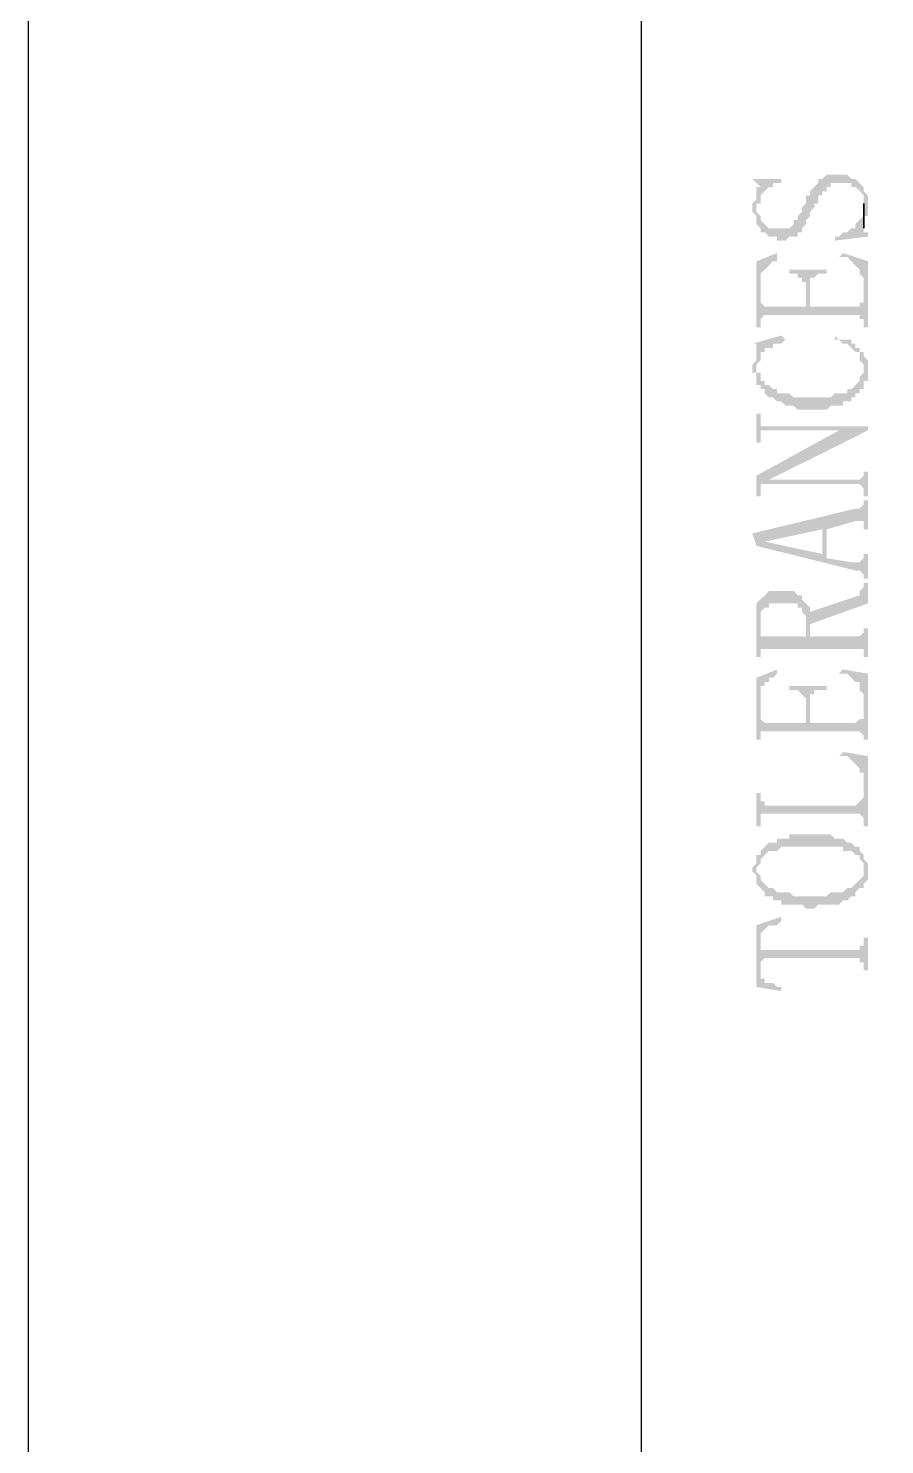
# Model space of a CAD drawing. Header units: millimetres. Extents: x 1336 to 2438, y 1230 to 1601.
# Drawn here: x 2017.55 to 2026.92, y 1504.46 to 1519.97 of the extents above; entities that cross this region are included whole.
import ezdxf

# ---------------------------------------------------------------- set-up
doc = ezdxf.new("R2010")
doc.units = ezdxf.units.MM

msp = doc.modelspace()

# ---------------------------------------------------------------- hatches: boundary and pattern name
at = {"transparency": 33554559}
for points in [[(2025.475, 1518.002), (2025.475, 1517.957), (2025.52, 1517.912), (2025.52, 1517.867), (2025.52, 1517.822), (2025.565, 1517.777), (2025.565, 1517.732), (2025.611, 1517.732), (2025.656, 1517.686), (2025.746, 1517.686), (2025.746, 1517.641), (2025.836, 1517.641), (2025.881, 1517.686), (2025.972, 1517.686), (2025.972, 1517.732), (2026.017, 1517.732), (2026.017, 1517.777), (2026.062, 1517.822), (2026.062, 1517.867), (2026.107, 1517.912), (2026.107, 1517.957), (2026.152, 1518.002), (2026.152, 1518.047), (2026.197, 1518.047), (2026.197, 1518.138), (2026.242, 1518.138), (2026.242, 1518.183), (2026.288, 1518.183), (2026.288, 1518.228), (2026.333, 1518.228), (2026.333, 1518.273), (2026.558, 1518.273), (2026.558, 1518.228), (2026.603, 1518.228), (2026.649, 1518.183), (2026.649, 1518.183), (2026.694, 1518.138), (2026.694, 1518.047), (2026.694, 1517.867), (2026.694, 1517.912), (2026.739, 1517.912), (2026.739, 1518.002), (2026.739, 1518.047), (2026.739, 1518.138), (2026.694, 1518.183), (2026.694, 1518.228), (2026.649, 1518.273), (2026.649, 1518.273), (2026.603, 1518.318), (2026.558, 1518.318), (2026.513, 1518.363), (2026.288, 1518.363), (2026.242, 1518.318), (2026.197, 1518.318), (2026.197, 1518.273), (2026.197, 1518.273), (2026.152, 1518.228), (2026.152, 1518.228), (2026.107, 1518.183), (2026.107, 1518.138), (2026.062, 1518.138), (2026.062, 1518.047), (2026.017, 1518.002), (2026.017, 1517.957), (2025.972, 1517.912), (2025.972, 1517.867), (2025.926, 1517.867), (2025.926, 1517.822), (2025.926, 1517.822), (2025.881, 1517.777), (2025.656, 1517.777), (2025.611, 1517.822), (2025.611, 1517.822), (2025.565, 1517.867), (2025.565, 1517.912), (2025.52, 1517.957), (2025.52, 1518.183), (2025.52, 1518.093), (2025.52, 1518.093), (2025.475, 1518.047)], [(2025.475, 1518.318), (2025.52, 1518.273), (2025.52, 1518.273), (2025.565, 1518.228), (2025.565, 1518.047), (2025.565, 1518.138), (2025.611, 1518.183), (2025.611, 1518.183), (2025.656, 1518.228), (2025.701, 1518.228), (2025.701, 1518.273), (2025.791, 1518.273), (2025.791, 1518.318)], [(2025.52, 1518.183), (2025.52, 1518.002), (2025.52, 1518.047), (2025.565, 1518.047), (2025.565, 1518.228), (2025.52, 1518.228)], [(2026.378, 1517.686), (2026.378, 1517.641), (2026.739, 1517.686), (2026.739, 1517.732), (2026.694, 1517.732), (2026.694, 1517.777), (2026.694, 1517.957), (2026.694, 1517.912), (2026.649, 1517.867), (2026.649, 1517.867), (2026.603, 1517.822), (2026.603, 1517.777), (2026.558, 1517.777), (2026.513, 1517.732), (2026.468, 1517.732), (2026.423, 1517.686)], [(2025.52, 1517.416), (2025.52, 1516.693), (2025.565, 1516.693), (2025.565, 1517.19), (2025.565, 1517.28), (2025.565, 1517.28), (2025.611, 1517.325), (2025.611, 1517.325), (2025.656, 1517.37), (2025.656, 1517.37), (2025.701, 1517.416), (2025.746, 1517.416), (2025.746, 1517.506)], [(2026.423, 1517.461), (2026.513, 1517.461), (2026.558, 1517.416), (2026.558, 1517.416), (2026.603, 1517.37), (2026.603, 1517.37), (2026.649, 1517.325), (2026.649, 1517.28), (2026.694, 1517.235), (2026.694, 1517.19), (2026.694, 1516.693), (2026.739, 1516.693), (2026.739, 1517.416), (2026.468, 1517.506)], [(2025.881, 1517.325), (2025.881, 1517.28), (2025.972, 1517.28), (2025.972, 1517.235), (2026.017, 1517.235), (2026.017, 1517.19), (2026.062, 1517.19), (2026.062, 1516.919), (2026.107, 1517.145), (2026.107, 1517.235), (2026.152, 1517.235), (2026.197, 1517.28), (2026.288, 1517.28), (2026.288, 1517.325)], [(2025.565, 1516.739), (2025.565, 1516.784), (2025.565, 1516.784), (2025.611, 1516.829), (2026.649, 1516.829), (2026.649, 1516.784), (2026.694, 1516.784), (2026.694, 1516.739), (2026.694, 1517.009), (2026.694, 1516.964), (2026.649, 1516.964), (2026.649, 1516.919), (2026.107, 1516.919), (2026.107, 1517.145), (2026.062, 1516.919), (2025.611, 1516.919), (2025.565, 1516.964), (2025.565, 1517.19)], [(2025.475, 1516.513), (2025.52, 1516.513), (2025.52, 1516.468), (2025.52, 1516.062), (2025.52, 1516.287), (2025.565, 1516.332), (2025.565, 1516.423), (2025.611, 1516.423), (2025.611, 1516.468), (2025.701, 1516.468), (2025.701, 1516.513), (2025.791, 1516.513), (2025.836, 1516.558), (2025.791, 1516.603)], [(2026.378, 1516.558), (2026.423, 1516.558), (2026.468, 1516.513), (2026.513, 1516.513), (2026.558, 1516.468), (2026.558, 1516.468), (2026.603, 1516.423), (2026.649, 1516.423), (2026.649, 1516.332), (2026.694, 1516.287), (2026.694, 1516.242), (2026.694, 1516.423), (2026.649, 1516.423), (2026.649, 1516.468), (2026.603, 1516.468), (2026.603, 1516.513), (2026.558, 1516.513), (2026.558, 1516.558), (2026.423, 1516.558), (2026.378, 1516.603)], [(2025.475, 1516.242), (2025.475, 1516.197), (2025.52, 1516.197), (2025.52, 1516.062), (2025.52, 1516.468), (2025.52, 1516.423), (2025.52, 1516.332), (2025.475, 1516.287)], [(2025.52, 1516.062), (2025.565, 1516.062), (2025.565, 1516.016), (2025.611, 1516.016), (2025.611, 1515.971), (2025.656, 1515.926), (2025.701, 1515.926), (2025.746, 1515.881), (2025.791, 1515.881), (2025.836, 1515.836), (2025.926, 1515.836), (2025.972, 1515.791), (2026.288, 1515.791), (2026.333, 1515.836), (2026.468, 1515.836), (2026.468, 1515.881), (2026.558, 1515.881), (2026.558, 1515.926), (2026.603, 1515.926), (2026.603, 1515.971), (2026.649, 1515.971), (2026.649, 1516.016), (2026.694, 1516.016), (2026.694, 1516.107), (2026.739, 1516.107), (2026.739, 1516.242), (2026.739, 1516.287), (2026.739, 1516.332), (2026.694, 1516.378), (2026.694, 1516.423), (2026.694, 1516.197), (2026.694, 1516.197), (2026.649, 1516.152), (2026.649, 1516.107), (2026.649, 1516.107), (2026.603, 1516.062), (2026.603, 1516.062), (2026.558, 1516.016), (2026.513, 1516.016), (2026.513, 1515.971), (2026.378, 1515.971), (2026.333, 1515.926), (2025.926, 1515.926), (2025.881, 1515.971), (2025.746, 1515.971), (2025.746, 1516.016), (2025.701, 1516.016), (2025.656, 1516.062), (2025.611, 1516.062), (2025.611, 1516.107), (2025.565, 1516.107), (2025.565, 1516.197), (2025.52, 1516.197), (2025.52, 1516.242)], [(2025.52, 1515.746), (2025.52, 1515.43), (2025.565, 1515.43), (2025.565, 1515.52), (2025.565, 1515.565), (2026.739, 1515.565), (2026.739, 1515.61), (2025.565, 1515.61), (2025.565, 1515.655), (2025.565, 1515.746)], [(2025.52, 1515.069), (2025.52, 1514.843), (2025.565, 1514.843), (2025.565, 1514.978), (2025.611, 1514.978), (2025.656, 1515.024), (2026.739, 1515.565), (2026.423, 1515.565)], [(2025.611, 1514.978), (2026.649, 1514.978), (2026.694, 1514.933), (2026.694, 1514.843), (2026.739, 1514.843), (2026.739, 1515.114), (2026.694, 1515.114), (2026.694, 1515.069), (2026.694, 1515.069), (2026.649, 1515.024), (2025.656, 1515.024)], [(2025.475, 1514.437), (2025.52, 1514.301), (2025.611, 1514.347), (2026.242, 1514.482), (2026.242, 1514.211), (2026.288, 1514.482), (2026.603, 1514.572), (2026.694, 1514.572), (2026.694, 1514.482), (2026.739, 1514.482), (2026.739, 1514.798), (2026.694, 1514.798), (2026.694, 1514.753), (2026.649, 1514.708), (2026.603, 1514.708)], [(2025.52, 1514.301), (2026.603, 1514.031), (2026.649, 1514.031), (2026.694, 1513.986), (2026.694, 1513.94), (2026.739, 1513.94), (2026.739, 1514.211), (2026.694, 1514.211), (2026.694, 1514.166), (2026.694, 1514.166), (2026.649, 1514.121), (2026.558, 1514.121), (2026.288, 1514.166), (2026.288, 1514.482), (2026.242, 1514.211), (2025.611, 1514.347), (2025.611, 1514.347)], [(2026.107, 1513.579), (2026.107, 1513.444), (2026.739, 1513.67), (2026.739, 1513.895), (2026.694, 1513.895), (2026.694, 1513.85), (2026.694, 1513.85), (2026.649, 1513.805), (2026.649, 1513.76)], [(2025.52, 1513.489), (2025.52, 1513.083), (2025.565, 1513.083), (2025.565, 1513.489), (2025.565, 1513.579), (2025.611, 1513.624), (2025.656, 1513.624), (2025.656, 1513.67), (2025.972, 1513.67), (2025.972, 1513.624), (2026.017, 1513.624), (2026.017, 1513.579), (2026.062, 1513.534), (2026.062, 1513.309), (2026.062, 1513.67), (2026.062, 1513.67), (2026.017, 1513.715), (2026.017, 1513.76), (2025.972, 1513.76), (2025.926, 1513.805), (2025.656, 1513.805), (2025.611, 1513.76), (2025.611, 1513.76), (2025.565, 1513.715), (2025.565, 1513.715), (2025.52, 1513.67), (2025.52, 1513.579), (2025.52, 1513.534)], [(2025.565, 1513.128), (2025.565, 1513.173), (2026.694, 1513.173), (2026.694, 1513.083), (2026.739, 1513.083), (2026.739, 1513.399), (2026.694, 1513.399), (2026.694, 1513.354), (2026.694, 1513.354), (2026.649, 1513.309), (2026.107, 1513.309), (2026.107, 1513.579), (2026.107, 1513.624), (2026.062, 1513.67), (2026.062, 1513.309), (2025.565, 1513.309), (2025.565, 1513.444)], [(2025.52, 1512.857), (2025.52, 1512.18), (2025.565, 1512.18), (2025.565, 1512.632), (2025.565, 1512.767), (2025.611, 1512.767), (2025.611, 1512.812), (2025.656, 1512.812), (2025.656, 1512.857), (2025.701, 1512.857), (2025.746, 1512.902), (2025.746, 1512.948)], [(2026.423, 1512.902), (2026.513, 1512.902), (2026.558, 1512.857), (2026.558, 1512.857), (2026.603, 1512.812), (2026.649, 1512.812), (2026.649, 1512.722), (2026.694, 1512.677), (2026.694, 1512.18), (2026.739, 1512.18), (2026.739, 1512.902), (2026.468, 1512.948)], [(2025.565, 1512.18), (2025.565, 1512.271), (2026.649, 1512.271), (2026.694, 1512.225), (2026.694, 1512.451), (2026.694, 1512.406), (2026.649, 1512.406), (2026.603, 1512.361), (2026.107, 1512.361), (2026.107, 1512.586), (2026.062, 1512.361), (2025.611, 1512.361), (2025.565, 1512.406), (2025.565, 1512.632)], [(2025.881, 1512.767), (2025.881, 1512.722), (2025.972, 1512.722), (2026.017, 1512.677), (2026.017, 1512.677), (2026.062, 1512.632), (2026.062, 1512.361), (2026.107, 1512.586), (2026.107, 1512.677), (2026.152, 1512.677), (2026.152, 1512.722), (2026.288, 1512.722), (2026.288, 1512.767)], [(2026.423, 1512), (2026.513, 1512), (2026.558, 1511.955), (2026.558, 1511.955), (2026.603, 1511.909), (2026.603, 1511.909), (2026.649, 1511.864), (2026.649, 1511.819), (2026.694, 1511.819), (2026.694, 1511.232), (2026.739, 1511.232), (2026.739, 1512), (2026.468, 1512.045)], [(2025.52, 1511.594), (2025.52, 1511.232), (2025.565, 1511.232), (2025.565, 1511.368), (2026.649, 1511.368), (2026.694, 1511.323), (2026.694, 1511.548), (2026.694, 1511.548), (2026.649, 1511.503), (2026.649, 1511.503), (2026.603, 1511.458), (2025.611, 1511.458), (2025.611, 1511.503), (2025.565, 1511.503), (2025.565, 1511.594)], [(2025.52, 1510.917), (2025.52, 1510.736), (2025.52, 1510.781), (2025.565, 1510.826), (2025.565, 1510.871), (2025.565, 1510.871), (2025.611, 1510.917), (2025.611, 1510.917), (2025.656, 1510.962), (2025.746, 1510.962), (2025.791, 1511.007), (2026.468, 1511.007), (2026.468, 1510.962), (2026.558, 1510.962), (2026.603, 1510.917), (2026.649, 1510.917), (2026.649, 1510.871), (2026.694, 1510.826), (2026.694, 1510.736), (2026.694, 1510.917), (2026.694, 1510.917), (2026.649, 1510.962), (2026.649, 1511.007), (2026.603, 1511.007), (2026.558, 1511.052), (2026.513, 1511.052), (2026.468, 1511.097), (2026.378, 1511.097), (2026.333, 1511.142), (2025.881, 1511.142), (2025.881, 1511.097), (2025.746, 1511.097), (2025.746, 1511.052), (2025.656, 1511.052), (2025.611, 1511.007), (2025.611, 1511.007), (2025.565, 1510.962), (2025.565, 1510.917)], [(2025.475, 1510.736), (2025.475, 1510.736), (2025.52, 1510.691), (2025.52, 1510.601), (2025.52, 1510.601), (2025.565, 1510.556), (2025.565, 1510.556), (2025.611, 1510.51), (2025.611, 1510.465), (2025.701, 1510.465), (2025.701, 1510.42), (2025.791, 1510.42), (2025.791, 1510.375), (2026.017, 1510.375), (2026.062, 1510.33), (2026.152, 1510.33), (2026.197, 1510.375), (2026.423, 1510.375), (2026.468, 1510.42), (2026.513, 1510.42), (2026.558, 1510.465), (2026.603, 1510.465), (2026.603, 1510.51), (2026.649, 1510.556), (2026.694, 1510.556), (2026.694, 1510.601), (2026.694, 1510.601), (2026.739, 1510.646), (2026.739, 1510.736), (2026.739, 1510.826), (2026.739, 1510.826), (2026.694, 1510.871), (2026.694, 1510.917), (2026.694, 1510.736), (2026.694, 1510.691), (2026.694, 1510.691), (2026.649, 1510.646), (2026.649, 1510.646), (2026.603, 1510.601), (2026.603, 1510.601), (2026.558, 1510.556), (2026.513, 1510.556), (2026.468, 1510.51), (2026.333, 1510.51), (2026.288, 1510.465), (2025.926, 1510.465), (2025.881, 1510.51), (2025.746, 1510.51), (2025.701, 1510.556), (2025.656, 1510.556), (2025.611, 1510.601), (2025.611, 1510.601), (2025.565, 1510.646), (2025.565, 1510.691), (2025.52, 1510.736), (2025.52, 1510.917), (2025.52, 1510.871), (2025.52, 1510.826), (2025.475, 1510.781)], [(2025.52, 1510.149), (2025.565, 1509.969), (2025.565, 1510.059), (2025.565, 1510.059), (2025.611, 1510.104), (2025.611, 1510.104), (2025.656, 1510.149), (2025.746, 1510.149), (2025.791, 1510.194), (2025.791, 1510.24)], [(2025.52, 1510.149), (2025.52, 1509.472), (2025.791, 1509.427), (2025.791, 1509.472), (2025.746, 1509.472), (2025.701, 1509.517), (2025.611, 1509.517), (2025.611, 1509.563), (2025.565, 1509.563), (2025.565, 1509.608), (2025.565, 1509.969)], [(2025.565, 1509.969), (2025.565, 1509.698), (2025.565, 1509.743), (2025.565, 1509.743), (2025.611, 1509.788), (2026.649, 1509.788), (2026.649, 1509.743), (2026.694, 1509.743), (2026.694, 1509.653), (2026.739, 1509.653), (2026.739, 1510.014), (2026.694, 1510.014), (2026.694, 1509.924), (2026.649, 1509.924), (2026.649, 1509.879), (2025.565, 1509.879), (2025.565, 1509.924)]]:
    msp.add_hatch(color=256, dxfattribs=at).paths.add_polyline_path(points)

# ---------------------------------------------------------------- linework, layer by layer
msp.add_line((2024.257, 1594.624), (2024.257, 1307.884))
for points in [[(2437.55, 1303.624), (2437.55, 1600.624), (2017.55, 1600.624), (2017.55, 1303.624)], [(2026.694, 1517.957), (2026.694, 1517.777), (2026.694, 1518.047), (2026.694, 1518.002)]]:
    msp.add_lwpolyline(points, close=True)

doc.saveas('drawing.dxf')
